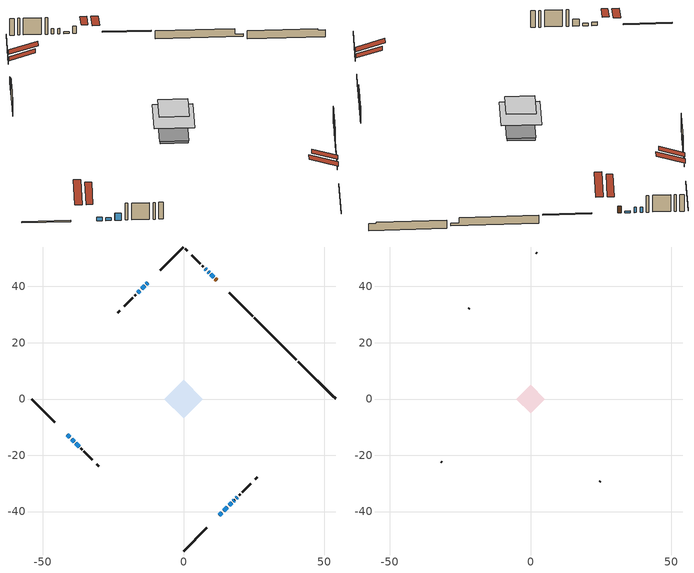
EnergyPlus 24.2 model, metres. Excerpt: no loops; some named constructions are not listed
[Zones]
conditioned space
 floor adiabatic (AdiabaticFloorConstruction): -6.83,0 0,6.83 6.83,0 0,-6.83 z3.37
 floor foundation (Slab1 construction): -4.68,0 0,4.68 4.68,0 0,-4.68 z-2.19
 floor foundation (Slab1 construction 1): -4.97,0 0,4.97 4.97,0 0,-4.97 z-1.43
 wall outside (RimJoist1 construction): 0,-54.03 8.3,-45.73 / -54.03,0 -45.73,-8.3 / 0,54.03 -8.3,45.73 / 24.57,29.46 16.27,37.76 z0.93:1.23
 wall outside (AdiabaticWallConstruction 1): 11.84,42.19 11.32,42.71 z0.93:2.96
 wall outside (AdiabaticWallConstruction): -12.73,41.31 -13.16,40.87 z0.93:1.24; -41.3,-12.73 -40.42,-13.61 / -15.57,38.46 -16.31,37.73 / 16.22,-37.82 17.1,-36.94 z0.93:1.97; 10.67,43.37 9.75,44.28 z0.93:1.41; 12.73,-41.3 13.61,-40.42 / 14.27,-39.77 15.56,-38.47 / -39.77,-14.26 -38.89,-15.15 z0.93:1.72; -13.82,40.22 -14.91,39.12 z0.93:2.78; 9.09,44.94 8.72,45.32 / 8.06,45.97 7.68,46.35 z0.93:2.48; -38.23,-15.8 -37.14,-16.9 z0.93:2.96; 17.75,-36.28 18.13,-35.9 / 18.79,-35.25 19.16,-34.87 z0.93:2.15
 wall outside (Wall1 construction): 19.82,-34.21 20.24,-33.8 / -36.48,-17.55 -36.07,-17.97 / -16.96,37.07 -17.38,36.66 / 7.03,47.01 6.61,47.42 z0.93:5.81
 wall outside (Wall2 construction): 20.89,-33.14 23.9,-30.13 / -35.41,-18.63 -32.4,-21.63 / -18.04,36 -21.04,32.99 / 5.95,48.08 2.95,51.09 z0.93:5.81
 wall outside (Wall4 construction): 25.49,-28.54 26.19,-27.84 / -30.81,-23.23 -30.11,-23.92 / -22.64,31.4 -23.33,30.7 / 1.35,52.68 0.66,53.38 z0.93:5.81
 wall foundation (FoundationWall1 construction): 40.82,13.21,-2.19 40.82,13.21,0.17 52.71,1.32,0.17 52.71,1.32,-0.16 54.03,0,-0.16 54.03,0,-2.19
 wall foundation (FoundationWall2 construction): 25.23,28.8,-1.43 25.23,28.8,0.93 38.67,15.36,0.93 38.67,15.36,-0.68 40.17,13.87,-0.68 40.17,13.87,-1.43
 window (WindowConstruction 9): -12.73,41.3 -13.16,40.87 z0.93:1.23
 window (WindowConstruction 8): -41.3,-12.73 -40.42,-13.61 z0.93:1.97
 window (WindowConstruction 10): 10.67,43.37 9.75,44.28 z0.93:1.41
 window (WindowConstruction 11): 12.73,-41.3 13.61,-40.42 z0.93:1.72
 window (WindowConstruction 12): 14.27,-39.77 15.56,-38.47 z0.93:1.72
 window (WindowConstruction 13): -39.77,-14.27 -38.89,-15.15 z0.93:1.72
 window (WindowConstruction): -13.82,40.22 -14.91,39.12 z0.93:2.78
 window (WindowConstruction 1): -15.57,38.46 -16.31,37.73 z0.93:1.97
 window (WindowConstruction 2): 9.09,44.94 8.72,45.32 z0.93:2.48
 window (WindowConstruction 3): 8.06,45.97 7.68,46.35 z0.93:2.48
 window (WindowConstruction 4): -38.23,-15.8 -37.14,-16.9 z0.93:2.96
 window (WindowConstruction 5): 16.22,-37.82 17.1,-36.94 z0.93:1.97
 window (WindowConstruction 6): 17.75,-36.28 18.13,-35.9 z0.93:2.15
 window (WindowConstruction 7): 18.79,-35.25 19.16,-34.87 z0.93:2.15
 door (Door): 11.84,42.19 11.32,42.71 z0.93:2.96
 ceiling adiabatic (AdiabaticFloorConstruction): 0,-6.83 6.83,0 0,6.83 -6.83,0 z3.37
 roof outside (Roof2 construction): 12.07,-41.96,5.81 7.68,-37.57,7.88 6.52,-38.72,7.88 10.91,-43.12,5.81; -41.96,-12.07,5.81 -37.57,-7.68,7.88 -38.72,-6.52,7.88 -43.12,-10.91,5.81; -12.07,41.96,5.81 -7.68,37.57,7.88 -6.52,38.72,7.88 -10.91,43.12,5.81; 12.5,41.53,5.81 8.11,37.14,7.88 9.26,35.98,7.88 13.66,40.38,5.81
attic - vented
 floor to conditioned space (Floor1 construction Reversed): -5.06,0 0,5.06 5.06,0 0,-5.06 z5.81
 wall outside (Wall3 construction): 24.56,-29.48 24.84,-29.2 / -31.74,-22.29 -31.46,-22.57 / -21.7,32.33 -21.98,32.05 / 2.29,51.74 2.01,52.02 z0.93:5.81
 roof outside (Roof1 construction): 10.26,-43.78,5.81 5.33,-38.85,8.13 4.03,-40.15,8.13 8.96,-45.07,5.81; -43.78,-10.26,5.81 -38.85,-5.33,8.13 -40.15,-4.03,8.13 -45.07,-8.96,5.81; -10.26,43.78,5.81 -5.33,38.85,8.13 -4.03,40.15,8.13 -8.96,45.07,5.81; 14.31,39.72,5.81 9.38,34.79,8.13 10.68,33.49,8.13 15.61,38.42,5.81
[Material] Roughness=Rough; Thermal Absorptance=0.9
Name | Thickness {m} | Conductivity {W/m-K} | Density {kg/m3} | Specific Heat {J/kg-K} | Solar Absorptance | Visible Absorptance
ceiling loosefill ins | 0.169333 | 0.0480833 | 16.02 | 1046.75 | 0.7 | 0.7
ceiling stud and cavity | 0.1397 | 0.14885 | 65.682 | 1177.47 | 0.7 | 0.7
gypsum board | 0.0127 | 0.160291 | 801 | 837.4 | 0.6 | 0.6
[Construction]
Floor1 construction: ceiling loosefill ins, ceiling stud and cavity, gypsum board
[EnergyManagementSystem:Program]
natural_vent_program: Set Tin = tin_s; Set Tout = tout_s; Set Wout = out_wt_s; Set Pbar = out_pb_s; Set Phiout = (@RhFnTdbWPb Tout Wout Pbar); Set MaxHR = 0.0115; Set Tnvsp = (htg_sp_s + clg_sp_s) / 2; Set NVavail = natural_vent_s; Set ClgSsnAvail = cool_season; Set Qnv = 0; Set Qwhf = 0; Set whole_house_fan_mix_act = 0; Set whole_house_fan_act = 0; If ((Wout < MaxHR) && (Tin > Tout) && (Tin > Tnvsp) && (ClgSsnAvail > 0)); Set WHF_Flow = 0; Set Adj = (Tin-Tnvsp)/(Tin-Tout); Set Adj = (@Min Adj 1); Set Adj = (@Max Adj 0); If (WHF_Flow > 0); Set Qwhf = WHF_Flow*Adj; Set whole_house_fan_mix_act = WHF_Flow*Adj; Set WHF_W = 0; Set whole_house_fan_act = WHF_W*Adj; ElseIf (NVavail > 0); Set NVArea = 0.0; Set Cs = 0.00022418035954884614; Set Cw = 3.5050555565254064e-05; Set Tdiff = Tin-Tout; Set dT = (@Abs Tdiff); Set Vwind = site_vw_s; Set SGNV = NVArea*Adj*((((Cs*dT)+(Cw*(Vwind^2)))^0.5)/1000); Set MaxNV = 2.6772225536732166; Set Qnv = (@Min SGNV MaxNV); EndIf; EndIf; Set natural_vent_flow_act = Qnv; Set whole_house_fan_flow_act = Qwhf; Set natural_vent_program_Qnv = Qnv; Set natural_vent_program_Qwhf = Qwhf
total_airflows_program: Set total_infil_flow_rate = 0; Set total_mechvent_flow_rate = 0; Set total_natvent_flow_rate = 0; Set total_whf_flow_rate = 0; Set total_infil_flow_rate = total_infil_flow_rate + (infil_program_Qinf * 1); Set total_mechvent_flow_rate = total_mechvent_flow_rate + (infil_program_Qfan * 1); Set total_natvent_flow_rate = total_natvent_flow_rate + (natural_vent_program_Qnv * 1); Set total_whf_flow_rate = total_whf_flow_rate + (natural_vent_program_Qwhf * 1)
total_loads_program: Set loads_htg_tot = 0; Set loads_clg_tot = 0; If htg_load_cond > 0; Set loads_htg_tot = loads_htg_tot + (htg_load_cond - clg_load_cond) * 1.0; EndIf; Set loads_htg_tot = (@Max loads_htg_tot 0); If clg_load_cond > 0; Set loads_clg_tot = loads_clg_tot + (clg_load_cond - htg_load_cond) * 0.0; EndIf; Set loads_clg_tot = (@Max loads_clg_tot 0)
unmet_hours_program: Set htg_unmet_hours = 0; Set clg_unmet_hours = 0; Set unit_htg_unmet_hours = 0; If ((DayOfYear >= 1) && (DayOfYear <= 365)); Set unit_htg_unmet_hours = unit_htg_unmet_hours + conditioned_space_htg_unmet_s; If unit_htg_unmet_hours > htg_unmet_hours; Set htg_unmet_hours = unit_htg_unmet_hours; EndIf; EndIf
water_heater_EC_adj: If WarmupFlag == 0; Set dhw_e_cons = water_heater_energy + water_heater_on_cycle_parasitic + water_heater_off_cycle_parasitic; Set water_heater_ec_adj_act = 0.0 * dhw_e_cons / 1; EndIf
[EnergyManagementSystem:ProgramCallingManager]
component_loads_program_calling_manager: EndOfZoneTimestepAfterZoneReporting; component_loads_program
fridge_schedule_program_calling_manager: BeginZoneTimestepAfterInitHeatBalance; fridge_schedule_program
furnace_supply_fan_disaggregate_program_calling_manager: EndOfSystemTimestepBeforeHVACReporting; furnace_supply_fan_disaggregate_program
infil_program_calling_manager: BeginZoneTimestepAfterInitHeatBalance; infil_program
natural_vent_program_calling_manager: BeginZoneTimestepAfterInitHeatBalance; natural_vent_program
total_airflows_program_calling_manager: EndOfZoneTimestepAfterZoneReporting; total_airflows_program
total_loads_program_calling_manager: EndOfZoneTimestepAfterZoneReporting; total_loads_program
unmet_hours_program_calling_manager: EndOfZoneTimestepBeforeZoneReporting; unmet_hours_program
water_heater_EC_adj_ProgramManager: EndOfSystemTimestepBeforeHVACReporting; water_heater_EC_adj
[EnergyManagementSystem:OutputVariable] Type of Data in Variable=Summed
Name | EMS Variable | Update Frequency | EMS Program or Subroutine | Units
furnace supply fan disaggregate htg primary | furnace_supply_fan_primary_htg | SystemTimestep | furnace_supply_fan_disaggregate_program | J
loads_htg_tot_peakload_outvar; loads_htg_tot_annual_outvar; Energy Management System Output Variable 1; Energy Management System Output Variable 45 | loads_htg_tot | ZoneTimestep | total_loads_program | J
loads_clg_tot_peakload_outvar; loads_clg_tot_annual_outvar; Energy Management System Output Variable 2; Energy Management System Output Variable 46 | loads_clg_tot | ZoneTimestep | total_loads_program | J
htg_unmet_hours_annual_outvar; Energy Management System Output Variable 3 | htg_unmet_hours | ZoneTimestep | unmet_hours_program | hr
clg_unmet_hours_annual_outvar; Energy Management System Output Variable 4 | clg_unmet_hours | ZoneTimestep | unmet_hours_program | hr
loads_htg_roofs_annual_outvar; Energy Management System Output Variable 5 | loads_htg_roofs | ZoneTimestep | component_loads_program | J
loads_htg_ceilings_annual_outvar; Energy Management System Output Variable 6 | loads_htg_ceilings | ZoneTimestep | component_loads_program | J
loads_htg_walls_annual_outvar; Energy Management System Output Variable 7 | loads_htg_walls | ZoneTimestep | component_loads_program | J
loads_htg_rim_joists_annual_outvar; Energy Management System Output Variable 8 | loads_htg_rim_joists | ZoneTimestep | component_loads_program | J
loads_htg_foundation_walls_annual_outvar; Energy Management System Output Variable 9 | loads_htg_foundation_walls | ZoneTimestep | component_loads_program | J
loads_htg_doors_annual_outvar; Energy Management System Output Variable 10 | loads_htg_doors | ZoneTimestep | component_loads_program | J
loads_htg_windows_conduction_annual_outvar; Energy Management System Output Variable 11 | loads_htg_windows_conduction | ZoneTimestep | component_loads_program | J
loads_htg_windows_solar_annual_outvar; Energy Management System Output Variable 12 | loads_htg_windows_solar | ZoneTimestep | component_loads_program | J
loads_htg_skylights_conduction_annual_outvar; Energy Management System Output Variable 13 | loads_htg_skylights_conduction | ZoneTimestep | component_loads_program | J
loads_htg_skylights_solar_annual_outvar; Energy Management System Output Variable 14 | loads_htg_skylights_solar | ZoneTimestep | component_loads_program | J
loads_htg_floors_annual_outvar; Energy Management System Output Variable 15 | loads_htg_floors | ZoneTimestep | component_loads_program | J
loads_htg_slabs_annual_outvar; Energy Management System Output Variable 16 | loads_htg_slabs | ZoneTimestep | component_loads_program | J
loads_htg_internal_mass_annual_outvar; Energy Management System Output Variable 17 | loads_htg_internal_mass | ZoneTimestep | component_loads_program | J
loads_htg_infil_annual_outvar; Energy Management System Output Variable 18 | loads_htg_infil | ZoneTimestep | component_loads_program | J
loads_htg_natvent_annual_outvar; Energy Management System Output Variable 19 | loads_htg_natvent | ZoneTimestep | component_loads_program | J
loads_htg_mechvent_annual_outvar; Energy Management System Output Variable 20 | loads_htg_mechvent | ZoneTimestep | component_loads_program | J
loads_htg_whf_annual_outvar; Energy Management System Output Variable 21 | loads_htg_whf | ZoneTimestep | component_loads_program | J
loads_htg_ducts_annual_outvar; Energy Management System Output Variable 22 | loads_htg_ducts | ZoneTimestep | component_loads_program | J
loads_htg_intgains_annual_outvar; Energy Management System Output Variable 23 | loads_htg_intgains | ZoneTimestep | component_loads_program | J
loads_htg_lighting_annual_outvar; Energy Management System Output Variable 24 | loads_htg_lighting | ZoneTimestep | component_loads_program | J
loads_clg_roofs_annual_outvar; Energy Management System Output Variable 25 | loads_clg_roofs | ZoneTimestep | component_loads_program | J
loads_clg_ceilings_annual_outvar; Energy Management System Output Variable 26 | loads_clg_ceilings | ZoneTimestep | component_loads_program | J
loads_clg_walls_annual_outvar; Energy Management System Output Variable 27 | loads_clg_walls | ZoneTimestep | component_loads_program | J
loads_clg_rim_joists_annual_outvar; Energy Management System Output Variable 28 | loads_clg_rim_joists | ZoneTimestep | component_loads_program | J
loads_clg_foundation_walls_annual_outvar; Energy Management System Output Variable 29 | loads_clg_foundation_walls | ZoneTimestep | component_loads_program | J
loads_clg_doors_annual_outvar; Energy Management System Output Variable 30 | loads_clg_doors | ZoneTimestep | component_loads_program | J
loads_clg_windows_conduction_annual_outvar; Energy Management System Output Variable 31 | loads_clg_windows_conduction | ZoneTimestep | component_loads_program | J
loads_clg_windows_solar_annual_outvar; Energy Management System Output Variable 32 | loads_clg_windows_solar | ZoneTimestep | component_loads_program | J
loads_clg_skylights_conduction_annual_outvar; Energy Management System Output Variable 33 | loads_clg_skylights_conduction | ZoneTimestep | component_loads_program | J
loads_clg_skylights_solar_annual_outvar; Energy Management System Output Variable 34 | loads_clg_skylights_solar | ZoneTimestep | component_loads_program | J
loads_clg_floors_annual_outvar; Energy Management System Output Variable 35 | loads_clg_floors | ZoneTimestep | component_loads_program | J
loads_clg_slabs_annual_outvar; Energy Management System Output Variable 36 | loads_clg_slabs | ZoneTimestep | component_loads_program | J
loads_clg_internal_mass_annual_outvar; Energy Management System Output Variable 37 | loads_clg_internal_mass | ZoneTimestep | component_loads_program | J
loads_clg_infil_annual_outvar; Energy Management System Output Variable 38 | loads_clg_infil | ZoneTimestep | component_loads_program | J
loads_clg_natvent_annual_outvar; Energy Management System Output Variable 39 | loads_clg_natvent | ZoneTimestep | component_loads_program | J
loads_clg_mechvent_annual_outvar; Energy Management System Output Variable 40 | loads_clg_mechvent | ZoneTimestep | component_loads_program | J
loads_clg_whf_annual_outvar; Energy Management System Output Variable 41 | loads_clg_whf | ZoneTimestep | component_loads_program | J
loads_clg_ducts_annual_outvar; Energy Management System Output Variable 42 | loads_clg_ducts | ZoneTimestep | component_loads_program | J
loads_clg_intgains_annual_outvar; Energy Management System Output Variable 43 | loads_clg_intgains | ZoneTimestep | component_loads_program | J
loads_clg_lighting_annual_outvar; Energy Management System Output Variable 44 | loads_clg_lighting | ZoneTimestep | component_loads_program | J
[Schedule:Day:Interval]
interior lighting schedule day: No, 01:00, 0.108182, 04:00, 0.0901515, 05:00, 0.0991667, 06:00, 0.162273, 07:00, 0.270455, 08:00, 0.342576, 10:00, 0.369621, 11:00, 0.351591, 12:00, 0.333561, 13:00, 0.324545, 14:00, 0.31553, 15:00, 0.333561, 16:00, 0.369621, 17:00, 0.450758, 18:00, 0.585985, 19:00, 0.775303, 20:00, 0.955606, 21:00, 0.991667, 22:00, 0.712197, 23:00, 0.360606, 24:00, 0.162273
interior lighting schedule day 1: No, 01:00, 0.100909, 04:00, 0.0840909, 05:00, 0.0925, 06:00, 0.151364, 07:00, 0.252273, 08:00, 0.319545, 10:00, 0.344773, 11:00, 0.327955, 12:00, 0.311136, 13:00, 0.302727, 14:00, 0.294318, 15:00, 0.311136, 16:00, 0.344773, 17:00, 0.420455, 18:00, 0.546591, 19:00, 0.723182, 20:00, 0.891364, 21:00, 0.925, 22:00, 0.664318, 23:00, 0.336364, 24:00, 0.151364
interior lighting schedule day 2: No, 01:00, 0.0927273, 04:00, 0.0772727, 05:00, 0.085, 06:00, 0.139091, 07:00, 0.231818, 08:00, 0.293636, 10:00, 0.316818, 11:00, 0.301364, 12:00, 0.285909, 13:00, 0.278182, 14:00, 0.270455, 15:00, 0.285909, 16:00, 0.316818, 17:00, 0.386364, 18:00, 0.502273, 19:00, 0.664545, 20:00, 0.819091, 21:00, 0.85, 22:00, 0.610455, 23:00, 0.309091, 24:00, 0.139091
interior lighting schedule day 3: No, 01:00, 0.0845455, 04:00, 0.0704545, 05:00, 0.0775, 06:00, 0.126818, 07:00, 0.211364, 08:00, 0.267727, 10:00, 0.288864, 11:00, 0.274773, 12:00, 0.260682, 13:00, 0.253636, 14:00, 0.246591, 15:00, 0.260682, 16:00, 0.288864, 17:00, 0.352273, 18:00, 0.457955, 19:00, 0.605909, 20:00, 0.746818, 21:00, 0.775, 22:00, 0.556591, 23:00, 0.281818, 24:00, 0.126818
interior lighting schedule day 4: No, 01:00, 0.0763636, 04:00, 0.0636364, 05:00, 0.07, 06:00, 0.114545, 07:00, 0.190909, 08:00, 0.241818, 10:00, 0.260909, 11:00, 0.248182, 12:00, 0.235455, 13:00, 0.229091, 14:00, 0.222727, 15:00, 0.235455, 16:00, 0.260909, 17:00, 0.318182, 18:00, 0.413636, 19:00, 0.547273, 20:00, 0.674545, 21:00, 0.7, 22:00, 0.502727, 23:00, 0.254545, 24:00, 0.114545
interior lighting schedule day 5: No, 01:00, 0.0727273, 04:00, 0.0606061, 05:00, 0.0666667, 06:00, 0.109091, 07:00, 0.181818, 08:00, 0.230303, 10:00, 0.248485, 11:00, 0.236364, 12:00, 0.224242, 13:00, 0.218182, 14:00, 0.212121, 15:00, 0.224242, 16:00, 0.248485, 17:00, 0.30303, 18:00, 0.393939, 19:00, 0.521212, 20:00, 0.642424, 21:00, 0.666667, 22:00, 0.478788, 23:00, 0.242424, 24:00, 0.109091
interior lighting schedule day 6: No, 01:00, 0.0745455, 04:00, 0.0621212, 05:00, 0.0683333, 06:00, 0.111818, 07:00, 0.186364, 08:00, 0.236061, 10:00, 0.254697, 11:00, 0.242273, 12:00, 0.229848, 13:00, 0.223636, 14:00, 0.217424, 15:00, 0.229848, 16:00, 0.254697, 17:00, 0.310606, 18:00, 0.403788, 19:00, 0.534242, 20:00, 0.658485, 21:00, 0.683333, 22:00, 0.490758, 23:00, 0.248485, 24:00, 0.111818
interior lighting schedule day 7: No, 01:00, 0.08, 04:00, 0.0666667, 05:00, 0.0733333, 06:00, 0.12, 07:00, 0.2, 08:00, 0.253333, 10:00, 0.273333, 11:00, 0.26, 12:00, 0.246667, 13:00, 0.24, 14:00, 0.233333, 15:00, 0.246667, 16:00, 0.273333, 17:00, 0.333333, 18:00, 0.433333, 19:00, 0.573333, 20:00, 0.706667, 21:00, 0.733333, 22:00, 0.526667, 23:00, 0.266667, 24:00, 0.12
interior lighting schedule day 8: No, 01:00, 0.0890909, 04:00, 0.0742424, 05:00, 0.0816667, 06:00, 0.133636, 07:00, 0.222727, 08:00, 0.282121, 10:00, 0.304394, 11:00, 0.289545, 12:00, 0.274697, 13:00, 0.267273, 14:00, 0.259848, 15:00, 0.274697, 16:00, 0.304394, 17:00, 0.371212, 18:00, 0.482576, 19:00, 0.638485, 20:00, 0.78697, 21:00, 0.816667, 22:00, 0.586515, 23:00, 0.29697, 24:00, 0.133636
interior lighting schedule day 9: No, 01:00, 0.0972727, 04:00, 0.0810606, 05:00, 0.0891667, 06:00, 0.145909, 07:00, 0.243182, 08:00, 0.30803, 10:00, 0.332348, 11:00, 0.316136, 12:00, 0.299924, 13:00, 0.291818, 14:00, 0.283712, 15:00, 0.299924, 16:00, 0.332348, 17:00, 0.405303, 18:00, 0.526894, 19:00, 0.697121, 20:00, 0.859242, 21:00, 0.891667, 22:00, 0.640379, 23:00, 0.324242, 24:00, 0.145909
interior lighting schedule day 10: No, 01:00, 0.105455, 04:00, 0.0878788, 05:00, 0.0966667, 06:00, 0.158182, 07:00, 0.263636, 08:00, 0.333939, 10:00, 0.360303, 11:00, 0.342727, 12:00, 0.325152, 13:00, 0.316364, 14:00, 0.307576, 15:00, 0.325152, 16:00, 0.360303, 17:00, 0.439394, 18:00, 0.571212, 19:00, 0.755758, 20:00, 0.931515, 21:00, 0.966667, 22:00, 0.694242, 23:00, 0.351515, 24:00, 0.158182
interior lighting schedule day 11: No, 01:00, 0.109091, 04:00, 0.0909091, 05:00, 0.1, 06:00, 0.163636, 07:00, 0.272727, 08:00, 0.345455, 10:00, 0.372727, 11:00, 0.354545, 12:00, 0.336364, 13:00, 0.327273, 14:00, 0.318182, 15:00, 0.336364, 16:00, 0.372727, 17:00, 0.454545, 18:00, 0.590909, 19:00, 0.781818, 20:00, 0.963636, 21:00, 1, 22:00, 0.718182, 23:00, 0.363636, 24:00, 0.163636
interior lighting schedule default day; occupants schedule default day; clothes dryer schedule default day; cooking range schedule default day; mech vent bath fan 0 schedule default day; mech vent bath fan 1 schedule default day; mech vent range fan 0 schedule default day; misc plug loads schedule default day; general water use schedule default day; clothes dryer exhaust 0 schedule default day; cooling season schedule day; cooling season schedule day 2; cooling season schedule default day; exterior lighting schedule default day; natural vent schedule default day: No, 24:00, 0
occupants schedule day: No, 05:00, 0.426829, 06:00, 0.719512, 07:00, 1, 08:00, 0.670732, 09:00, 0.329268, 14:00, 0.170732, 15:00, 0.231707, 16:00, 0.329268, 17:00, 0.5, 18:00, 0.670732, 19:00, 0.829268, 21:00, 1, 22:00, 0.853659, 23:00, 0.646341, 24:00, 0.426829
clothes dryer schedule day; clothes dryer exhaust 0 schedule day: No, 01:00, 0.123457, 02:00, 0.0740741, 03:00, 0.0493827, 04:00, 0.0246914, 05:00, 0.0493827, 06:00, 0.0740741, 07:00, 0.197531, 08:00, 0.395062, 09:00, 0.592593, 10:00, 0.839506, 11:00, 0.962963, 12:00, 1, 13:00, 0.91358, 14:00, 0.82716, 15:00, 0.716049, 16:00, 0.753086, 17:00, 0.679012, 18:00, 0.666667, 20:00, 0.62963, 21:00, 0.641975, 22:00, 0.666667, 23:00, 0.54321, 24:00, 0.296296
cooking range schedule day: No, 05:00, 0.0597015, 06:00, 0.11194, 07:00, 0.171642, 08:00, 0.291045, 11:00, 0.343284, 12:00, 0.402985, 13:00, 0.462687, 14:00, 0.343284, 15:00, 0.291045, 16:00, 0.402985, 17:00, 0.567164, 18:00, 1, 19:00, 0.850746, 20:00, 0.432836, 21:00, 0.291045, 22:00, 0.231343, 23:00, 0.171642, 24:00, 0.11194
mech vent bath fan 0 schedule day; mech vent bath fan 1 schedule day: No, 07:00, 0, 08:00, 1, 09:00, 0.2, 24:00, 0
mech vent range fan 0 schedule day: No, 18:00, 0, 19:00, 1, 20:00, 0.2, 24:00, 0
misc plug loads schedule day: No, 06:00, 0.705882, 07:00, 0.745098, 08:00, 0.803922, 15:00, 0.823529, 16:00, 0.862745, 17:00, 0.921569, 18:00, 0.980392, 19:00, 1, 20:00, 0.980392, 21:00, 0.941176, 22:00, 0.862745, 23:00, 0.784314, 24:00, 0.72549
general water use schedule day: No, 01:00, 0.315068, 03:00, 0.287671, 04:00, 0.342466, 05:00, 0.369863, 06:00, 0.520548, 07:00, 0.60274, 08:00, 0.534247, 10:00, 0.506849, 11:00, 0.465753, 14:00, 0.479452, 15:00, 0.534247, 16:00, 0.589041, 17:00, 0.69863, 18:00, 0.876712, 19:00, 0.890411, 20:00, 0.986301, 21:00, 1, 22:00, 0.863014, 23:00, 0.616438, 24:00, 0.465753
cooling season schedule day 1: No, 24:00, 1
exterior lighting schedule day: No, 01:00, 0.566667, 03:00, 0.524167, 05:00, 0.495833, 06:00, 0.5525, 07:00, 0.623333, 08:00, 0.580833, 09:00, 0.439167, 10:00, 0.354167, 12:00, 0.34, 13:00, 0.354167, 14:00, 0.396667, 15:00, 0.425, 16:00, 0.495833, 17:00, 0.623333, 18:00, 0.793333, 19:00, 0.906667, 20:00, 0.963333, 21:00, 0.991667, 22:00, 0.920833, 23:00, 0.793333, 24:00, 0.665833
exterior lighting schedule day 1: No, 01:00, 0.528571, 03:00, 0.488929, 05:00, 0.4625, 06:00, 0.515357, 07:00, 0.581429, 08:00, 0.541786, 09:00, 0.409643, 10:00, 0.330357, 12:00, 0.317143, 13:00, 0.330357, 14:00, 0.37, 15:00, 0.396429, 16:00, 0.4625, 17:00, 0.581429, 18:00, 0.74, 19:00, 0.845714, 20:00, 0.898571, 21:00, 0.925, 22:00, 0.858929, 23:00, 0.74, 24:00, 0.621071
exterior lighting schedule day 10: No, 01:00, 0.552381, 03:00, 0.510952, 05:00, 0.483333, 06:00, 0.538571, 07:00, 0.607619, 08:00, 0.56619, 09:00, 0.428095, 10:00, 0.345238, 12:00, 0.331429, 13:00, 0.345238, 14:00, 0.386667, 15:00, 0.414286, 16:00, 0.483333, 17:00, 0.607619, 18:00, 0.773333, 19:00, 0.88381, 20:00, 0.939048, 21:00, 0.966667, 22:00, 0.897619, 23:00, 0.773333, 24:00, 0.649048
exterior lighting schedule day 11: No, 01:00, 0.571429, 03:00, 0.528571, 05:00, 0.5, 06:00, 0.557143, 07:00, 0.628571, 08:00, 0.585714, 09:00, 0.442857, 10:00, 0.357143, 12:00, 0.342857, 13:00, 0.357143, 14:00, 0.4, 15:00, 0.428571, 16:00, 0.5, 17:00, 0.628571, 18:00, 0.8, 19:00, 0.914286, 20:00, 0.971429, 21:00, 1, 22:00, 0.928571, 23:00, 0.8, 24:00, 0.671429
exterior lighting schedule day 2: No, 01:00, 0.485714, 03:00, 0.449286, 05:00, 0.425, 06:00, 0.473571, 07:00, 0.534286, 08:00, 0.497857, 09:00, 0.376429, 10:00, 0.303571, 12:00, 0.291429, 13:00, 0.303571, 14:00, 0.34, 15:00, 0.364286, 16:00, 0.425, 17:00, 0.534286, 18:00, 0.68, 19:00, 0.777143, 20:00, 0.825714, 21:00, 0.85, 22:00, 0.789286, 23:00, 0.68, 24:00, 0.570714
exterior lighting schedule day 3: No, 01:00, 0.442857, 03:00, 0.409643, 05:00, 0.3875, 06:00, 0.431786, 07:00, 0.487143, 08:00, 0.453929, 09:00, 0.343214, 10:00, 0.276786, 12:00, 0.265714, 13:00, 0.276786, 14:00, 0.31, 15:00, 0.332143, 16:00, 0.3875, 17:00, 0.487143, 18:00, 0.62, 19:00, 0.708571, 20:00, 0.752857, 21:00, 0.775, 22:00, 0.719643, 23:00, 0.62, 24:00, 0.520357
exterior lighting schedule day 4: No, 01:00, 0.4, 03:00, 0.37, 05:00, 0.35, 06:00, 0.39, 07:00, 0.44, 08:00, 0.41, 09:00, 0.31, 10:00, 0.25, 12:00, 0.24, 13:00, 0.25, 14:00, 0.28, 15:00, 0.3, 16:00, 0.35, 17:00, 0.44, 18:00, 0.56, 19:00, 0.64, 20:00, 0.68, 21:00, 0.7, 22:00, 0.65, 23:00, 0.56, 24:00, 0.47
exterior lighting schedule day 5: No, 01:00, 0.380952, 03:00, 0.352381, 05:00, 0.333333, 06:00, 0.371429, 07:00, 0.419048, 08:00, 0.390476, 09:00, 0.295238, 10:00, 0.238095, 12:00, 0.228571, 13:00, 0.238095, 14:00, 0.266667, 15:00, 0.285714, 16:00, 0.333333, 17:00, 0.419048, 18:00, 0.533333, 19:00, 0.609524, 20:00, 0.647619, 21:00, 0.666667, 22:00, 0.619048, 23:00, 0.533333, 24:00, 0.447619
exterior lighting schedule day 6: No, 01:00, 0.390476, 03:00, 0.36119, 05:00, 0.341667, 06:00, 0.380714, 07:00, 0.429524, 08:00, 0.400238, 09:00, 0.302619, 10:00, 0.244048, 12:00, 0.234286, 13:00, 0.244048, 14:00, 0.273333, 15:00, 0.292857, 16:00, 0.341667, 17:00, 0.429524, 18:00, 0.546667, 19:00, 0.624762, 20:00, 0.66381, 21:00, 0.683333, 22:00, 0.634524, 23:00, 0.546667, 24:00, 0.45881
exterior lighting schedule day 7: No, 01:00, 0.419048, 03:00, 0.387619, 05:00, 0.366667, 06:00, 0.408571, 07:00, 0.460952, 08:00, 0.429524, 09:00, 0.324762, 10:00, 0.261905, 12:00, 0.251429, 13:00, 0.261905, 14:00, 0.293333, 15:00, 0.314286, 16:00, 0.366667, 17:00, 0.460952, 18:00, 0.586667, 19:00, 0.670476, 20:00, 0.712381, 21:00, 0.733333, 22:00, 0.680952, 23:00, 0.586667, 24:00, 0.492381
exterior lighting schedule day 8: No, 01:00, 0.466667, 03:00, 0.431667, 05:00, 0.408333, 06:00, 0.455, 07:00, 0.513333, 08:00, 0.478333, 09:00, 0.361667, 10:00, 0.291667, 12:00, 0.28, 13:00, 0.291667, 14:00, 0.326667, 15:00, 0.35, 16:00, 0.408333, 17:00, 0.513333, 18:00, 0.653333, 19:00, 0.746667, 20:00, 0.793333, 21:00, 0.816667, 22:00, 0.758333, 23:00, 0.653333, 24:00, 0.548333
exterior lighting schedule day 9: No, 01:00, 0.509524, 03:00, 0.47131, 05:00, 0.445833, 06:00, 0.496786, 07:00, 0.560476, 08:00, 0.522262, 09:00, 0.394881, 10:00, 0.318452, 12:00, 0.305714, 13:00, 0.318452, 14:00, 0.356667, 15:00, 0.382143, 16:00, 0.445833, 17:00, 0.560476, 18:00, 0.713333, 19:00, 0.815238, 20:00, 0.86619, 21:00, 0.891667, 22:00, 0.827976, 23:00, 0.713333, 24:00, 0.59869
[Schedule:Week:Daily]
clothes dryer exhaust 0 schedule Week Rule - Jan1-Dec31: clothes dryer exhaust 0 schedule day, clothes dryer exhaust 0 schedule day, clothes dryer exhaust 0 schedule day, clothes dryer exhaust 0 schedule day, clothes dryer exhaust 0 schedule day, clothes dryer exhaust 0 schedule day, clothes dryer exhaust 0 schedule day, clothes dryer exhaust 0 schedule default day, clothes dryer exhaust 0 schedule default day, clothes dryer exhaust 0 schedule default day, clothes dryer exhaust 0 schedule default day, clothes dryer exhaust 0 schedule default day
cooling season schedule Week Rule - Jan1-May26: cooling season schedule day, cooling season schedule day, cooling season schedule day, cooling season schedule day, cooling season schedule day, cooling season schedule day, cooling season schedule day, cooling season schedule default day, cooling season schedule default day, cooling season schedule default day, cooling season schedule default day, cooling season schedule default day
cooling season schedule Week Rule - May27-Jun2: cooling season schedule day, cooling season schedule day, cooling season schedule day, cooling season schedule day, cooling season schedule day, cooling season schedule day 1, cooling season schedule day 1, cooling season schedule default day, cooling season schedule default day, cooling season schedule default day, cooling season schedule default day, cooling season schedule default day
cooling season schedule Week Rule - Jun3-Aug25: cooling season schedule day 1, cooling season schedule day 1, cooling season schedule day 1, cooling season schedule day 1, cooling season schedule day 1, cooling season schedule day 1, cooling season schedule day 1, cooling season schedule default day, cooling season schedule default day, cooling season schedule default day, cooling season schedule default day, cooling season schedule default day
cooling season schedule Week Rule - Aug26-Sep1: cooling season schedule day 1, cooling season schedule day 1, cooling season schedule day 1, cooling season schedule day 1, cooling season schedule day 1, cooling season schedule day 1, cooling season schedule day 2, cooling season schedule default day, cooling season schedule default day, cooling season schedule default day, cooling season schedule default day, cooling season schedule default day
cooling season schedule Week Rule - Sep2-Dec31: cooling season schedule day 2, cooling season schedule day 2, cooling season schedule day 2, cooling season schedule day 2, cooling season schedule day 2, cooling season schedule day 2, cooling season schedule day 2, cooling season schedule default day, cooling season schedule default day, cooling season schedule default day, cooling season schedule default day, cooling season schedule default day
exterior lighting schedule Week Rule - Aug5-Aug25: exterior lighting schedule day 7, exterior lighting schedule day 7, exterior lighting schedule day 7, exterior lighting schedule day 7, exterior lighting schedule day 7, exterior lighting schedule day 7, exterior lighting schedule day 7, exterior lighting schedule default day, exterior lighting schedule default day, exterior lighting schedule default day, exterior lighting schedule default day, exterior lighting schedule default day
exterior lighting schedule Week Rule - Aug26-Sep1: exterior lighting schedule day 7, exterior lighting schedule day 7, exterior lighting schedule day 7, exterior lighting schedule day 7, exterior lighting schedule day 7, exterior lighting schedule day 7, exterior lighting schedule day 8, exterior lighting schedule default day, exterior lighting schedule default day, exterior lighting schedule default day, exterior lighting schedule default day, exterior lighting schedule default day
exterior lighting schedule Week Rule - Sep2-Sep29: exterior lighting schedule day 8, exterior lighting schedule day 8, exterior lighting schedule day 8, exterior lighting schedule day 8, exterior lighting schedule day 8, exterior lighting schedule day 8, exterior lighting schedule day 8, exterior lighting schedule default day, exterior lighting schedule default day, exterior lighting schedule default day, exterior lighting schedule default day, exterior lighting schedule default day
exterior lighting schedule Week Rule - Sep30-Oct6: exterior lighting schedule day 8, exterior lighting schedule day 9, exterior lighting schedule day 9, exterior lighting schedule day 9, exterior lighting schedule day 9, exterior lighting schedule day 9, exterior lighting schedule day 9, exterior lighting schedule default day, exterior lighting schedule default day, exterior lighting schedule default day, exterior lighting schedule default day, exterior lighting schedule default day
exterior lighting schedule Week Rule - Oct7-Oct27: exterior lighting schedule day 9, exterior lighting schedule day 9, exterior lighting schedule day 9, exterior lighting schedule day 9, exterior lighting schedule day 9, exterior lighting schedule day 9, exterior lighting schedule day 9, exterior lighting schedule default day, exterior lighting schedule default day, exterior lighting schedule default day, exterior lighting schedule default day, exterior lighting schedule default day
exterior lighting schedule Week Rule - Oct28-Nov3: exterior lighting schedule day 9, exterior lighting schedule day 9, exterior lighting schedule day 9, exterior lighting schedule day 9, exterior lighting schedule day 10, exterior lighting schedule day 10, exterior lighting schedule day 10, exterior lighting schedule default day, exterior lighting schedule default day, exterior lighting schedule default day, exterior lighting schedule default day, exterior lighting schedule default day
exterior lighting schedule Week Rule - Nov4-Nov24: exterior lighting schedule day 10, exterior lighting schedule day 10, exterior lighting schedule day 10, exterior lighting schedule day 10, exterior lighting schedule day 10, exterior lighting schedule day 10, exterior lighting schedule day 10, exterior lighting schedule default day, exterior lighting schedule default day, exterior lighting schedule default day, exterior lighting schedule default day, exterior lighting schedule default day
exterior lighting schedule Week Rule - Nov25-Dec1: exterior lighting schedule day 10, exterior lighting schedule day 10, exterior lighting schedule day 10, exterior lighting schedule day 10, exterior lighting schedule day 10, exterior lighting schedule day 10, exterior lighting schedule day 11, exterior lighting schedule default day, exterior lighting schedule default day, exterior lighting schedule default day, exterior lighting schedule default day, exterior lighting schedule default day
exterior lighting schedule Week Rule - Dec2-Dec31: exterior lighting schedule day 11, exterior lighting schedule day 11, exterior lighting schedule day 11, exterior lighting schedule day 11, exterior lighting schedule day 11, exterior lighting schedule day 11, exterior lighting schedule day 11, exterior lighting schedule default day, exterior lighting schedule default day, exterior lighting schedule default day, exterior lighting schedule default day, exterior lighting schedule default day
natural vent schedule Week Rule - Jan1-Dec31: natural vent schedule default day, natural vent schedule default day, natural vent schedule default day, natural vent schedule default day, natural vent schedule default day, natural vent schedule default day, natural vent schedule default day, natural vent schedule default day, natural vent schedule default day, natural vent schedule default day, natural vent schedule default day, natural vent schedule default day
[Schedule:Year]
clothes dryer exhaust 0 schedule: clothes dryer exhaust 0 schedule Week Rule - Jan1-Dec31, 1, 1, 12, 31
cooling season schedule: cooling season schedule Week Rule - Jan1-May26, 1, 1, 5, 26, cooling season schedule Week Rule - May27-Jun2, 5, 27, 6, 2, cooling season schedule Week Rule - Jun3-Aug25, 6, 3, 8, 25, cooling season schedule Week Rule - Aug26-Sep1, 8, 26, 9, 1, cooling season schedule Week Rule - Sep2-Dec31, 9, 2, 12, 31
natural vent schedule: natural vent schedule Week Rule - Jan1-Dec31, 1, 1, 12, 31
